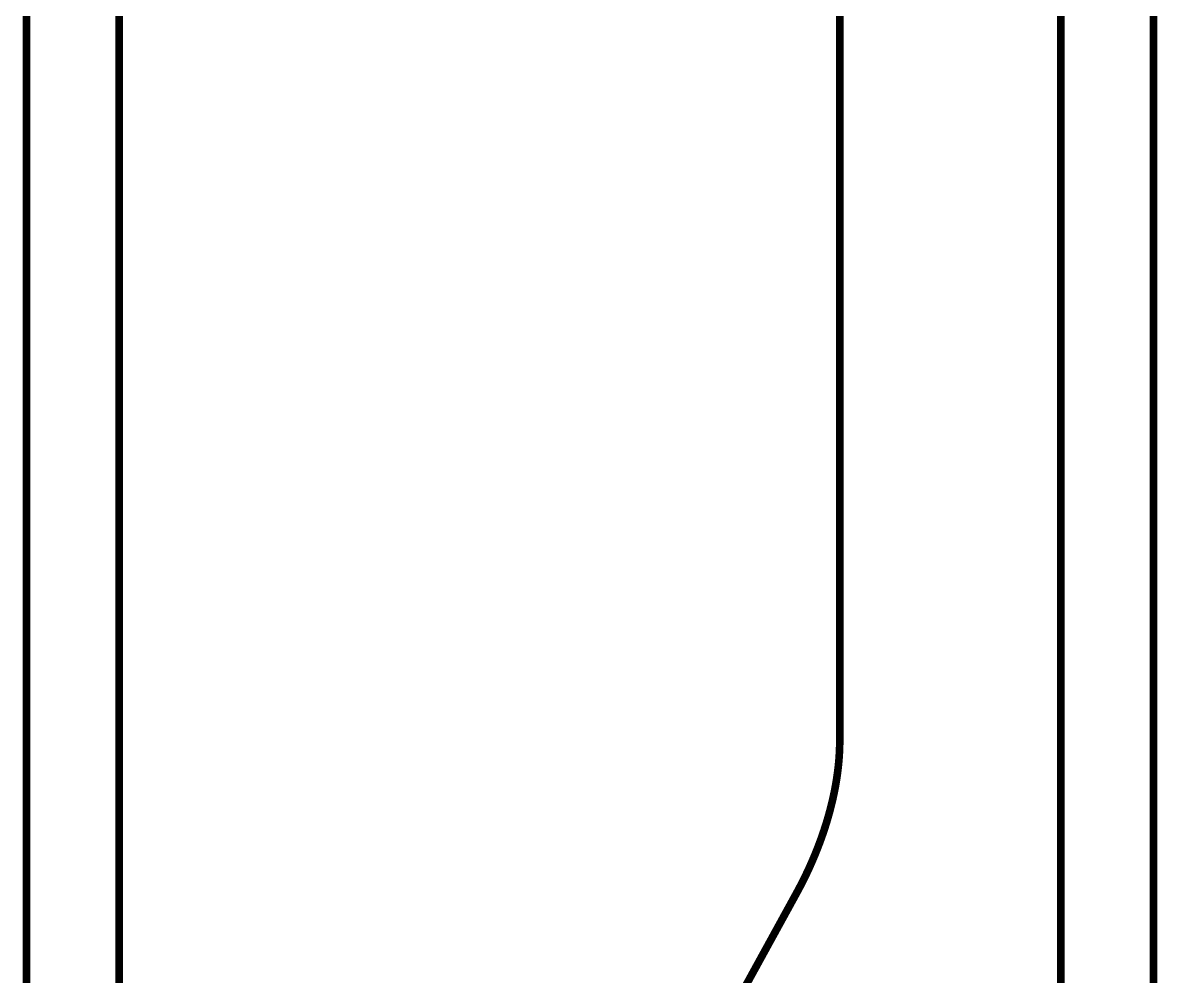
# Model space of a CAD drawing. Header units: millimetres. Extents: x 178 to 562, y 241 to 450.
# Drawn here: x 545.09 to 552.54, y 325.76 to 332.02 of the extents above; entities that cross this region are included whole.
import ezdxf

# ---------------------------------------------------------------- set-up
doc = ezdxf.new("R2010")
doc.units = ezdxf.units.MM
doc.layers.add('Mechanical1', color=6, linetype='Continuous')

msp = doc.modelspace()

# ---------------------------------------------------------------- linework, layer by layer
at = {"layer": 'Mechanical1', "const_width": 0.05}
for points in [[(551.9051, 294.949), (551.9051, 356.3039)], [(552.5132, 294.5979), (552.5132, 355.9528)], [(550.4534, 327.3043), (550.4534, 335.388)], [(545.1147, 322.5719), (545.1147, 333.9872)], [(545.7228, 322.2209), (545.7228, 333.6361)], [(550.4526, 327.2554), (550.4529, 327.2675)], [(550.4529, 327.2675), (550.4532, 327.2795)], [(550.4532, 327.2795), (550.4533, 327.2914)], [(550.4533, 327.2914), (550.4534, 327.3043)], [(550.4482, 327.1792), (550.449, 327.1896)], [(550.449, 327.1896), (550.4497, 327.2001)], [(550.4497, 327.2001), (550.4504, 327.2105)], [(550.4504, 327.2105), (550.4511, 327.2218)], [(550.4511, 327.2218), (550.4517, 327.2331)], [(550.4517, 327.2331), (550.4522, 327.2443)], [(550.4522, 327.2443), (550.4526, 327.2554)], [(550.4406, 327.1067), (550.4418, 327.1165)], [(550.4418, 327.1165), (550.443, 327.1262)], [(550.443, 327.1262), (550.4442, 327.1369)], [(550.4442, 327.1369), (550.4453, 327.1475)], [(550.4453, 327.1475), (550.4463, 327.1581)], [(550.4463, 327.1581), (550.4473, 327.1687)], [(550.4473, 327.1687), (550.4482, 327.1792)], [(550.4287, 327.0265), (550.4305, 327.0375)], [(550.4305, 327.0375), (550.4322, 327.0475)], [(550.4322, 327.0475), (550.4337, 327.0574)], [(550.4337, 327.0574), (550.4352, 327.0673)], [(550.4352, 327.0673), (550.4367, 327.0772)], [(550.4367, 327.0772), (550.438, 327.0871)], [(550.438, 327.0871), (550.4394, 327.0969)], [(550.4394, 327.0969), (550.4406, 327.1067)], [(550.4143, 326.9515), (550.4173, 326.9658)], [(550.4173, 326.9658), (550.42, 326.979)], [(550.42, 326.979), (550.4225, 326.9922)], [(550.4225, 326.9922), (550.4248, 327.0043)], [(550.4248, 327.0043), (550.4268, 327.0154)], [(550.4268, 327.0154), (550.4287, 327.0265)], [(550.398, 326.8805), (550.403, 326.9012)], [(550.403, 326.9012), (550.4074, 326.9197)], [(550.4074, 326.9197), (550.411, 326.9361)], [(550.411, 326.9361), (550.4143, 326.9515)], [(550.3777, 326.8047), (550.3842, 326.8276)], [(550.3842, 326.8276), (550.392, 326.8567)], [(550.392, 326.8567), (550.398, 326.8805)], [(550.3537, 326.7265), (550.3584, 326.7411)], [(550.3584, 326.7411), (550.3627, 326.7546)], [(550.3627, 326.7546), (550.3669, 326.7682)], [(550.3669, 326.7682), (550.3707, 326.7807)], [(550.3707, 326.7807), (550.3744, 326.7932)], [(550.3744, 326.7932), (550.3777, 326.8047)], [(550.3277, 326.6514), (550.3356, 326.6733)], [(550.3356, 326.6733), (550.3425, 326.6931)], [(550.3425, 326.6931), (550.3485, 326.7108)], [(550.3485, 326.7108), (550.3537, 326.7265)], [(550.3033, 326.5872), (550.3177, 326.6244)], [(550.3177, 326.6244), (550.3277, 326.6514)], [(550.1986, 326.3577), (550.2152, 326.3905)], [(550.2152, 326.3905), (550.2333, 326.4274)], [(549.4464, 324.9865), (550.1681, 326.3006)], [(550.1681, 326.3006), (550.183, 326.3281)], [(550.183, 326.3281), (550.1986, 326.3577)]]:
    msp.add_lwpolyline(points, dxfattribs=at)
at = {"layer": 'Mechanical1', "const_width": 0.025}
for points in [[(550.4404, 327.2675, 1), (550.4654, 327.2675, 1)], [(550.4404, 327.2675, 1), (550.4654, 327.2675, 1)], [(550.4407, 327.2795, 1), (550.4657, 327.2795, 1)], [(550.4407, 327.2795, 1), (550.4657, 327.2795, 1)], [(550.4408, 327.2914, 1), (550.4658, 327.2914, 1)], [(550.4408, 327.2914, 1), (550.4658, 327.2914, 1)], [(550.4409, 327.3043, 1), (550.4659, 327.3043, 1)], [(550.4409, 327.3043, 1), (550.4659, 327.3043, 1)], [(550.4365, 327.1896, 1), (550.4615, 327.1896, 1)], [(550.4365, 327.1896, 1), (550.4615, 327.1896, 1)], [(550.4372, 327.2001, 1), (550.4622, 327.2001, 1)], [(550.4372, 327.2001, 1), (550.4622, 327.2001, 1)], [(550.4379, 327.2105, 1), (550.4629, 327.2105, 1)], [(550.4379, 327.2105, 1), (550.4629, 327.2105, 1)], [(550.4386, 327.2218, 1), (550.4636, 327.2218, 1)], [(550.4386, 327.2218, 1), (550.4636, 327.2218, 1)], [(550.4392, 327.2331, 1), (550.4642, 327.2331, 1)], [(550.4392, 327.2331, 1), (550.4642, 327.2331, 1)], [(550.4397, 327.2443, 1), (550.4647, 327.2443, 1)], [(550.4397, 327.2443, 1), (550.4647, 327.2443, 1)], [(550.4401, 327.2554, 1), (550.4651, 327.2554, 1)], [(550.4401, 327.2554, 1), (550.4651, 327.2554, 1)], [(550.4293, 327.1165, 1), (550.4543, 327.1165, 1)], [(550.4293, 327.1165, 1), (550.4543, 327.1165, 1)], [(550.4305, 327.1262, 1), (550.4555, 327.1262, 1)], [(550.4305, 327.1262, 1), (550.4555, 327.1262, 1)], [(550.4317, 327.1369, 1), (550.4567, 327.1369, 1)], [(550.4317, 327.1369, 1), (550.4567, 327.1369, 1)], [(550.4328, 327.1475, 1), (550.4578, 327.1475, 1)], [(550.4328, 327.1475, 1), (550.4578, 327.1475, 1)], [(550.4338, 327.1581, 1), (550.4588, 327.1581, 1)], [(550.4338, 327.1581, 1), (550.4588, 327.1581, 1)], [(550.4348, 327.1687, 1), (550.4598, 327.1687, 1)], [(550.4348, 327.1687, 1), (550.4598, 327.1687, 1)], [(550.4357, 327.1792, 1), (550.4607, 327.1792, 1)], [(550.4357, 327.1792, 1), (550.4607, 327.1792, 1)], [(550.418, 327.0375, 1), (550.443, 327.0375, 1)], [(550.418, 327.0375, 1), (550.443, 327.0375, 1)], [(550.4197, 327.0475, 1), (550.4447, 327.0475, 1)], [(550.4197, 327.0475, 1), (550.4447, 327.0475, 1)], [(550.4212, 327.0574, 1), (550.4462, 327.0574, 1)], [(550.4212, 327.0574, 1), (550.4462, 327.0574, 1)], [(550.4227, 327.0673, 1), (550.4477, 327.0673, 1)], [(550.4227, 327.0673, 1), (550.4477, 327.0673, 1)], [(550.4242, 327.0772, 1), (550.4492, 327.0772, 1)], [(550.4242, 327.0772, 1), (550.4492, 327.0772, 1)], [(550.4255, 327.0871, 1), (550.4505, 327.0871, 1)], [(550.4255, 327.0871, 1), (550.4505, 327.0871, 1)], [(550.4269, 327.0969, 1), (550.4519, 327.0969, 1)], [(550.4269, 327.0969, 1), (550.4519, 327.0969, 1)], [(550.4281, 327.1067, 1), (550.4531, 327.1067, 1)], [(550.4281, 327.1067, 1), (550.4531, 327.1067, 1)], [(550.4048, 326.9658, 1), (550.4298, 326.9658, 1)], [(550.4048, 326.9658, 1), (550.4298, 326.9658, 1)], [(550.4075, 326.979, 1), (550.4325, 326.979, 1)], [(550.4075, 326.979, 1), (550.4325, 326.979, 1)], [(550.41, 326.9922, 1), (550.435, 326.9922, 1)], [(550.41, 326.9922, 1), (550.435, 326.9922, 1)], [(550.4123, 327.0043, 1), (550.4373, 327.0043, 1)], [(550.4123, 327.0043, 1), (550.4373, 327.0043, 1)], [(550.4143, 327.0154, 1), (550.4393, 327.0154, 1)], [(550.4143, 327.0154, 1), (550.4393, 327.0154, 1)], [(550.4162, 327.0265, 1), (550.4412, 327.0265, 1)], [(550.4162, 327.0265, 1), (550.4412, 327.0265, 1)], [(550.3905, 326.9012, 1), (550.4155, 326.9012, 1)], [(550.3905, 326.9012, 1), (550.4155, 326.9012, 1)], [(550.3949, 326.9197, 1), (550.4199, 326.9197, 1)], [(550.3949, 326.9197, 1), (550.4199, 326.9197, 1)], [(550.3985, 326.9361, 1), (550.4235, 326.9361, 1)], [(550.3985, 326.9361, 1), (550.4235, 326.9361, 1)], [(550.4018, 326.9515, 1), (550.4268, 326.9515, 1)], [(550.4018, 326.9515, 1), (550.4268, 326.9515, 1)], [(550.3717, 326.8276, 1), (550.3967, 326.8276, 1)], [(550.3717, 326.8276, 1), (550.3967, 326.8276, 1)], [(550.3795, 326.8567, 1), (550.4045, 326.8567, 1)], [(550.3795, 326.8567, 1), (550.4045, 326.8567, 1)], [(550.3855, 326.8805, 1), (550.4105, 326.8805, 1)], [(550.3855, 326.8805, 1), (550.4105, 326.8805, 1)], [(550.3459, 326.7411, 1), (550.3709, 326.7411, 1)], [(550.3459, 326.7411, 1), (550.3709, 326.7411, 1)], [(550.3502, 326.7546, 1), (550.3752, 326.7546, 1)], [(550.3502, 326.7546, 1), (550.3752, 326.7546, 1)], [(550.3544, 326.7682, 1), (550.3794, 326.7682, 1)], [(550.3544, 326.7682, 1), (550.3794, 326.7682, 1)], [(550.3582, 326.7807, 1), (550.3832, 326.7807, 1)], [(550.3582, 326.7807, 1), (550.3832, 326.7807, 1)], [(550.3619, 326.7932, 1), (550.3869, 326.7932, 1)], [(550.3619, 326.7932, 1), (550.3869, 326.7932, 1)], [(550.3652, 326.8047, 1), (550.3902, 326.8047, 1)], [(550.3652, 326.8047, 1), (550.3902, 326.8047, 1)], [(550.3231, 326.6733, 1), (550.3481, 326.6733, 1)], [(550.3231, 326.6733, 1), (550.3481, 326.6733, 1)], [(550.33, 326.6931, 1), (550.355, 326.6931, 1)], [(550.33, 326.6931, 1), (550.355, 326.6931, 1)], [(550.336, 326.7108, 1), (550.361, 326.7108, 1)], [(550.336, 326.7108, 1), (550.361, 326.7108, 1)], [(550.3412, 326.7265, 1), (550.3662, 326.7265, 1)], [(550.3412, 326.7265, 1), (550.3662, 326.7265, 1)], [(550.3052, 326.6244, 1), (550.3302, 326.6244, 1)], [(550.3052, 326.6244, 1), (550.3302, 326.6244, 1)], [(550.3152, 326.6514, 1), (550.3402, 326.6514, 1)], [(550.3152, 326.6514, 1), (550.3402, 326.6514, 1)], [(550.2636, 326.5215, 1), (550.2886, 326.5215, 1)], [(550.2636, 326.5215, 1), (550.2886, 326.5215, 1)], [(550.2908, 326.5872, 1), (550.3158, 326.5872, 1)], [(550.2908, 326.5872, 1), (550.3158, 326.5872, 1)], [(550.2406, 326.4697, 1), (550.2656, 326.4697, 1)], [(550.2406, 326.4697, 1), (550.2656, 326.4697, 1)], [(550.2027, 326.3905, 1), (550.2277, 326.3905, 1)], [(550.2027, 326.3905, 1), (550.2277, 326.3905, 1)], [(550.2208, 326.4274, 1), (550.2458, 326.4274, 1)], [(550.2208, 326.4274, 1), (550.2458, 326.4274, 1)], [(550.1556, 326.3006, 1), (550.1806, 326.3006, 1)], [(550.1556, 326.3006, 1), (550.1806, 326.3006, 1)], [(550.1705, 326.3281, 1), (550.1955, 326.3281, 1)], [(550.1705, 326.3281, 1), (550.1955, 326.3281, 1)], [(550.1861, 326.3577, 1), (550.2111, 326.3577, 1)], [(550.1861, 326.3577, 1), (550.2111, 326.3577, 1)]]:
    msp.add_lwpolyline(points, format="xyb", close=True, dxfattribs=at)
at = {"layer": 'Mechanical1', "const_width": 0.05}
for points in [[(550.2761, 326.5215, -0.005643), (550.2531, 326.4697)], [(550.3033, 326.5872, -0.007151), (550.2761, 326.5215)], [(550.2531, 326.4697, -0.004602), (550.2333, 326.4274)]]:
    msp.add_lwpolyline(points, format="xyb", dxfattribs=at)

doc.saveas('drawing.dxf')
